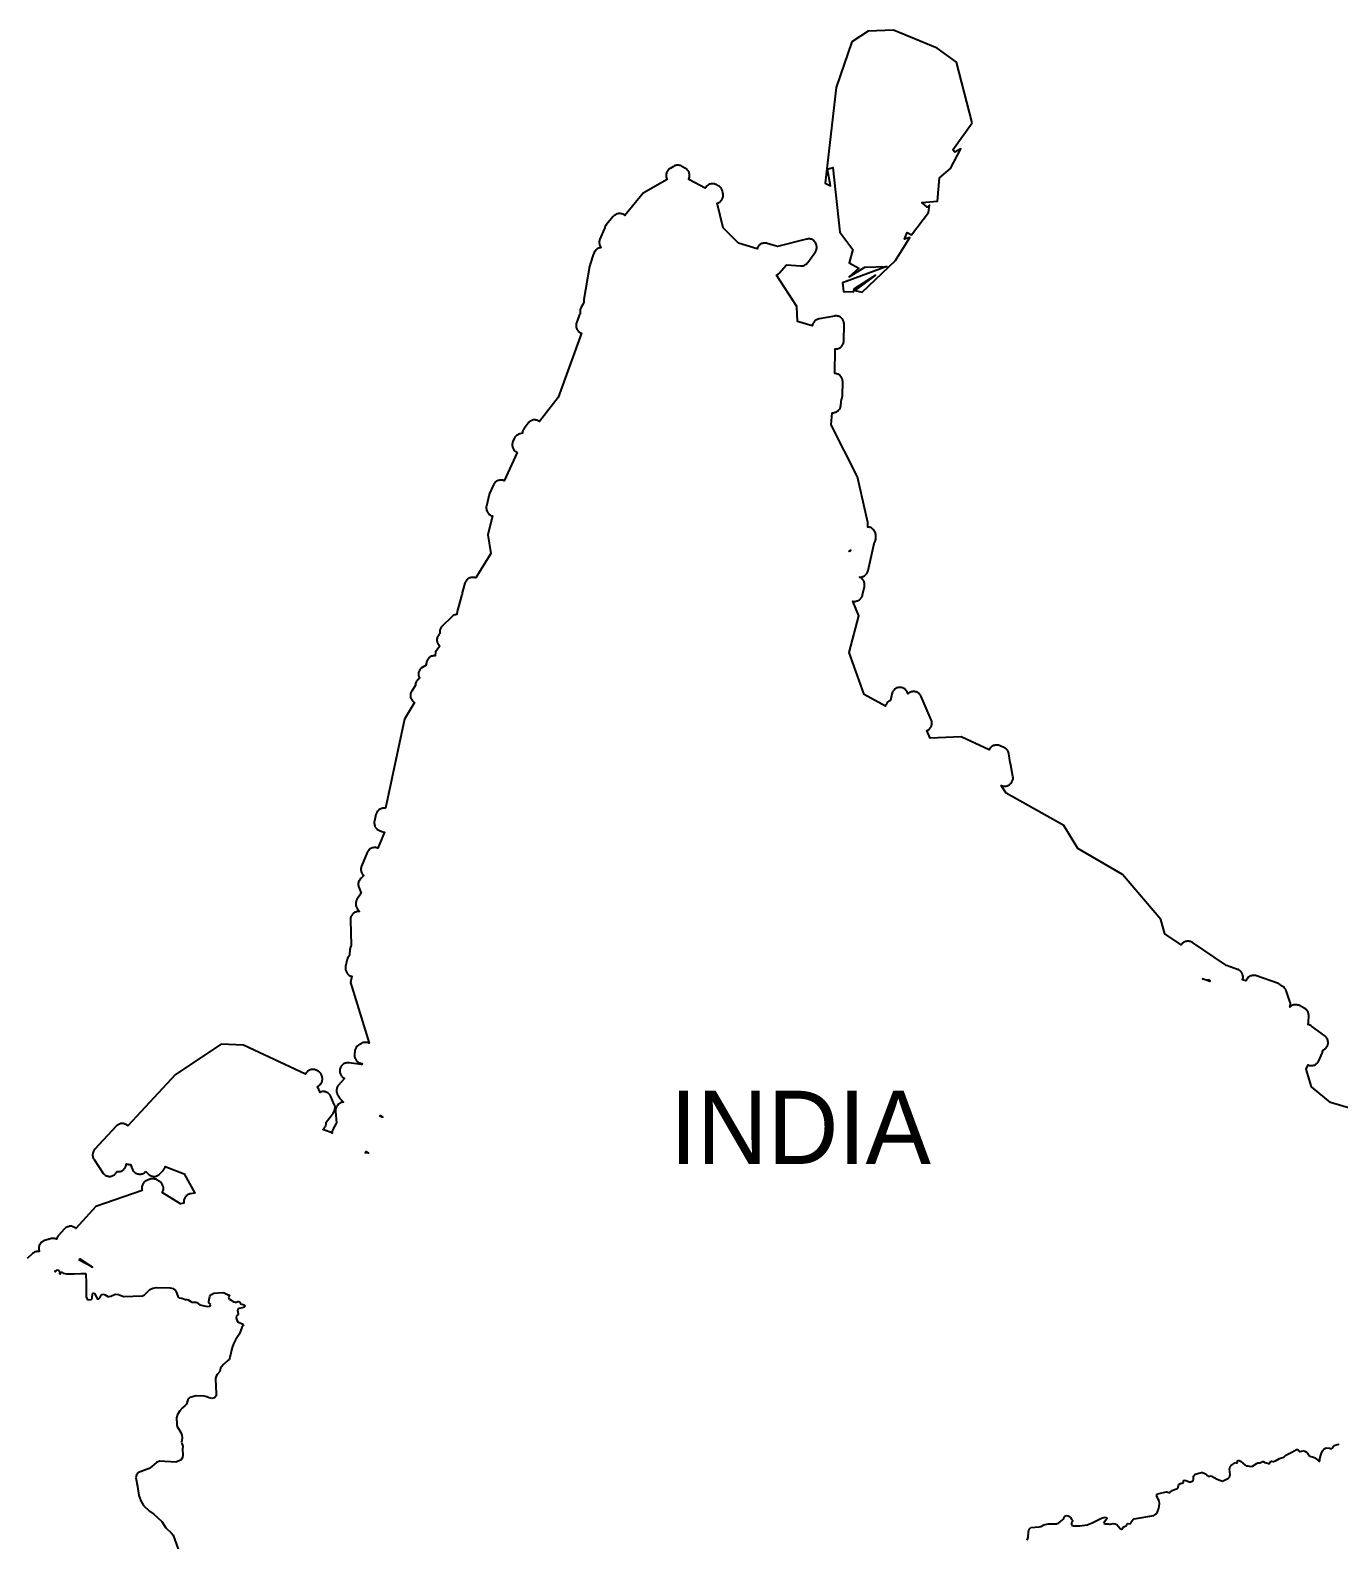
# Model space of a CAD drawing. Header units: metres. Extents: x 0 to 1325, y -1 to 773.
# Drawn here: x 912.4 to 983.9, y 282 to 364.5 of the extents above; entities that cross this region are included whole.
import ezdxf
from ezdxf.enums import TextEntityAlignment as Align

# ---------------------------------------------------------------- set-up
doc = ezdxf.new("R2010")
doc.units = ezdxf.units.M

msp = doc.modelspace()

# ---------------------------------------------------------------- linework, layer by layer
at = {"layer": 'CUT'}
for points in [[(963.87, 359.398), (963.02, 362.718), (961.96, 363.468), (959.57, 364.458), (958.19, 364.408), (957.3, 363.818), (956.44, 361.318), (955.83, 356.098), (956.13, 355.948), (955.96, 356.858), (956.25, 356.958), (956.63, 353.428), (957.34, 352.468), (957.14, 351.748), (957.67, 351.448), (957.14, 350.988), (958, 351.518), (959.21, 351.548), (956.79, 350.658), (956.84, 350.178), (957.39, 350.158), (957.42, 350.318), (958.58, 351.068), (957.45, 350.238), (957.85, 350.138), (959.68, 351.868), (960.47, 353.138), (960.17, 353.048), (960.31, 353.408), (960.55, 353.278), (961.48, 354.498), (961.54, 354.888), (961.41, 354.788), (961.12, 355.048), (961.97, 355.118), (962.08, 356.398), (962.69, 356.908), (963.25, 357.978), (962.93, 357.798), (962.82, 357.918), (963.87, 359.398)], [(957.17, 335.948), (957.14, 335.988), (957.23, 336.048), (957.17, 335.948)], [(976.73, 312.558), (976.77, 312.558), (976.82, 312.558), (976.83, 312.558), (976.86, 312.478), (976.45, 312.628), (976.68, 312.568), (976.73, 312.558)], [(931.52, 305.128), (931.52, 305.148), (931.67, 305.068), (931.51, 305.098), (931.52, 305.128)], [(930.71, 303.128), (930.74, 303.158), (930.75, 303.178), (930.88, 303.088), (930.69, 303.108), (930.71, 303.128)], [(915.08, 297.268), (915.1, 297.308), (915.11, 297.318), (915.8, 296.858), (915.06, 297.248), (915.08, 297.268)]]:
    msp.add_lwpolyline(points, close=True, dxfattribs=at)
msp.add_lwpolyline([(985.78, 305.178), (983.45, 305.868), (982.41, 306.728), (982.13, 307.678), (982.23, 307.918), (982.26, 307.898), (982.31, 307.888), (982.35, 307.878), (982.39, 307.878), (982.44, 307.878), (982.48, 307.888), (982.52, 307.898), (982.57, 307.908), (982.61, 307.928), (982.64, 307.948), (982.68, 307.978), (982.71, 308.008), (982.74, 308.038), (982.77, 308.068), (982.79, 308.108), (982.81, 308.148), (982.99, 308.558), (983.01, 308.598), (983.02, 308.638), (983.03, 308.688), (983.03, 308.728), (983.07, 308.748), (983.11, 308.768), (983.15, 308.788), (983.18, 308.818), (983.21, 308.848), (983.24, 308.888), (983.26, 308.928), (983.28, 308.958), (983.3, 308.998), (983.31, 309.048), (983.32, 309.088), (983.32, 309.128), (983.32, 309.178), (983.31, 309.218), (983.31, 309.258), (983.29, 309.308), (983.28, 309.348), (983.25, 309.378), (983.23, 309.418), (983.2, 309.448), (983.17, 309.478), (983.14, 309.508), (982.42, 310.038), (982.38, 310.068), (982.34, 310.088), (982.3, 310.098), (982.26, 310.118), (982.22, 310.128), (982.23, 310.148), (982.24, 310.198), (982.25, 310.238), (982.25, 310.288), (982.26, 310.608), (982.26, 310.648), (982.25, 310.698), (982.24, 310.738), (982.23, 310.788), (982.21, 310.828), (982.19, 310.868), (982.16, 310.898), (982.13, 310.938), (982.09, 310.968), (982.06, 310.998), (982.02, 311.018), (981.75, 311.158), (981.71, 311.178), (981.66, 311.188), (981.62, 311.198), (981.58, 311.208), (981.53, 311.208), (981.49, 311.208), (981.45, 311.198), (981.4, 311.188), (981.36, 311.168), (981.32, 311.148), (981.28, 311.128), (981.25, 311.098), (981.23, 311.078), (981.24, 311.108), (981.25, 311.158), (981.26, 311.198), (981.26, 311.248), (981.26, 311.288), (981.25, 311.338), (981.23, 311.378), (981.02, 311.978), (981.01, 312.018), (980.99, 312.058), (980.96, 312.088), (980.94, 312.128), (980.91, 312.158), (980.87, 312.188), (980.84, 312.208), (980.8, 312.228), (980.76, 312.248), (980.73, 312.258), (980.7, 312.288), (980.67, 312.318), (980.63, 312.348), (980.59, 312.368), (980.55, 312.388), (979.4, 312.788), (979.35, 312.798), (979.31, 312.808), (979.27, 312.808), (979.22, 312.808), (979.18, 312.798), (979.13, 312.788), (979.09, 312.778), (979.05, 312.758), (979.01, 312.738), (978.97, 312.718), (978.94, 312.688), (978.91, 312.648), (978.88, 312.618), (978.86, 312.578), (978.84, 312.538), (978.83, 312.508), (978.65, 312.568), (978.65, 312.578), (978.66, 312.618), (978.67, 312.668), (978.67, 312.708), (978.67, 312.748), (978.66, 312.798), (978.65, 312.838), (978.64, 312.878), (978.62, 312.918), (978.6, 312.958), (978.58, 312.988), (978.55, 313.028), (978.52, 313.058), (978.49, 313.078), (978.45, 313.108), (978.41, 313.128), (978.37, 313.138), (977.77, 313.348), (977.76, 313.358), (977.72, 313.378), (975.91, 314.598), (975.87, 314.628), (975.83, 314.648), (975.79, 314.658), (975.75, 314.668), (975.71, 314.678), (975.66, 314.678), (975.62, 314.678), (975.57, 314.668), (975.53, 314.658), (975.49, 314.648), (975.45, 314.628), (975.41, 314.598), (975.38, 314.578), (975.34, 314.548), (975.31, 314.518), (975.29, 314.478), (974.39, 315.088), (974.17, 315.858), (972.08, 318.318), (969.65, 319.748), (968.87, 320.998), (965.73, 322.768), (965.45, 323.188), (965.48, 323.178), (965.52, 323.168), (965.56, 323.158), (965.6, 323.148), (965.65, 323.148), (965.69, 323.148), (965.73, 323.158), (965.78, 323.168), (965.82, 323.178), (965.86, 323.198), (965.9, 323.218), (965.93, 323.248), (965.96, 323.278), (965.99, 323.308), (966.02, 323.338), (966.04, 323.378), (966.06, 323.418), (966.08, 323.458), (966.09, 323.498), (966.1, 323.548), (966.1, 323.588), (966.1, 323.628), (966.09, 323.678), (965.98, 324.298), (965.98, 324.308), (965.98, 324.328), (965.97, 324.348), (965.97, 324.358), (965.97, 324.378), (965.96, 324.398), (965.95, 324.438), (965.88, 324.908), (965.88, 324.948), (965.86, 324.998), (965.84, 325.038), (965.82, 325.078), (965.8, 325.108), (965.77, 325.148), (965.74, 325.178), (965.7, 325.198), (965.67, 325.228), (965.63, 325.248), (965.39, 325.358), (965.35, 325.378), (965.3, 325.388), (965.26, 325.398), (965.21, 325.398), (965.17, 325.398), (965.13, 325.388), (965.08, 325.378), (965.04, 325.368), (965, 325.348), (964.96, 325.328), (964.92, 325.298), (964.89, 325.268), (964.86, 325.238), (964.83, 325.208), (964.81, 325.168), (964.8, 325.138), (963.27, 325.848), (961.58, 325.768), (961.4, 326.188), (961.44, 326.198), (961.47, 326.228), (961.51, 326.248), (961.54, 326.278), (961.57, 326.318), (961.6, 326.348), (961.62, 326.388), (961.64, 326.428), (961.65, 326.468), (961.66, 326.518), (961.67, 326.558), (961.67, 326.608), (961.67, 326.648), (961.66, 326.688), (961.65, 326.738), (961.63, 326.778), (961.08, 328.048), (961.06, 328.088), (961.04, 328.118), (961.01, 328.158), (960.99, 328.188), (960.95, 328.218), (960.92, 328.248), (960.88, 328.268), (960.84, 328.288), (960.8, 328.298), (960.76, 328.308), (960.72, 328.318), (960.67, 328.318), (960.63, 328.318), (960.59, 328.308), (960.54, 328.298), (960.5, 328.288), (960.46, 328.268), (960.43, 328.248), (960.39, 328.218), (960.36, 328.188), (960.35, 328.218), (960.34, 328.258), (960.32, 328.298), (960.3, 328.338), (960.27, 328.378), (960.24, 328.408), (960.21, 328.438), (960.18, 328.468), (960.14, 328.488), (960.1, 328.508), (960.06, 328.528), (960.01, 328.538), (959.97, 328.548), (959.92, 328.548), (959.88, 328.548), (959.84, 328.538), (959.79, 328.528), (959.75, 328.518), (959.71, 328.498), (959.67, 328.468), (959.63, 328.448), (959.6, 328.418), (959.57, 328.378), (959.55, 328.348), (959.52, 328.308), (959.5, 328.268), (959.49, 328.228), (959.48, 328.178), (959.41, 327.828), (959.37, 327.818), (959.33, 327.798), (959.29, 327.768), (959.26, 327.748), (959.23, 327.718), (959.2, 327.678), (959.18, 327.648), (959.16, 327.608), (959.14, 327.568), (959.13, 327.528), (957.97, 328.158), (957.14, 330.448), (957.67, 332.458), (957.34, 333.258), (957.38, 333.248), (957.42, 333.248), (957.47, 333.248), (957.51, 333.258), (957.56, 333.268), (957.6, 333.278), (957.64, 333.298), (957.68, 333.318), (957.72, 333.338), (957.75, 333.368), (957.78, 333.408), (957.81, 333.438), (957.83, 333.478), (957.85, 333.518), (957.87, 333.558), (957.88, 333.598), (957.98, 334.058), (957.99, 334.108), (957.99, 334.148), (957.99, 334.198), (957.98, 334.238), (957.97, 334.288), (957.96, 334.328), (957.94, 334.368), (957.92, 334.408), (957.89, 334.438), (957.86, 334.478), (957.83, 334.508), (957.79, 334.528), (957.75, 334.558), (957.71, 334.578), (957.74, 334.578), (957.78, 334.578), (957.83, 334.588), (957.87, 334.598), (957.91, 334.608), (957.95, 334.628), (957.99, 334.648), (958.02, 334.678), (958.05, 334.708), (958.08, 334.738), (958.11, 334.768), (958.13, 334.808), (958.15, 334.848), (958.17, 334.888), (958.18, 334.928), (958.51, 336.418), (958.52, 336.438), (958.55, 336.478), (958.56, 336.518), (958.58, 336.558), (958.59, 336.598), (958.6, 336.648), (958.6, 336.688), (958.6, 336.858), (958.6, 336.898), (958.59, 336.948), (958.58, 336.988), (958.57, 337.028), (958.55, 337.068), (958.52, 337.108), (958.5, 337.148), (958.47, 337.178), (958.43, 337.208), (958.4, 337.238), (958.36, 337.258), (958.32, 337.278), (958.27, 337.288), (958.23, 337.298), (958.19, 337.308), (958.16, 337.308), (958.17, 337.558), (957.61, 340.048), (956.16, 342.898), (956.21, 343.558), (956.24, 343.558), (956.29, 343.558), (956.33, 343.568), (956.38, 343.578), (956.42, 343.588), (956.46, 343.608), (956.5, 343.638), (956.54, 343.658), (956.57, 343.688), (956.6, 343.728), (956.62, 343.758), (956.65, 343.798), (956.67, 343.838), (956.68, 343.878), (956.69, 343.928), (956.7, 343.968), (956.73, 344.298), (956.73, 344.308), (956.74, 344.318), (956.76, 344.358), (956.77, 344.398), (956.78, 344.438), (956.78, 344.488), (956.8, 345.238), (956.8, 345.278), (956.79, 345.318), (956.78, 345.368), (956.77, 345.408), (956.75, 345.448), (956.73, 345.488), (956.71, 345.518), (956.68, 345.558), (956.65, 345.588), (956.61, 345.608), (956.58, 345.638), (956.54, 345.658), (956.5, 345.668), (956.46, 345.688), (956.41, 345.698), (956.37, 345.698), (956.36, 345.698), (956.39, 347.038), (956.42, 347.038), (956.47, 347.048), (956.51, 347.048), (956.55, 347.068), (956.6, 347.078), (956.64, 347.108), (956.67, 347.128), (956.71, 347.158), (956.74, 347.188), (956.77, 347.228), (956.79, 347.268), (956.81, 347.308), (956.83, 347.348), (956.84, 347.388), (956.85, 347.438), (956.85, 347.478), (956.87, 348.388), (956.87, 348.428), (956.86, 348.478), (956.85, 348.518), (956.84, 348.558), (956.82, 348.598), (956.8, 348.638), (956.77, 348.678), (956.74, 348.708), (956.71, 348.738), (956.68, 348.768), (956.64, 348.788), (956.6, 348.808), (956.56, 348.828), (956.51, 348.838), (956.47, 348.848), (956.42, 348.848), (956.38, 348.848), (956.34, 348.838), (955.5, 348.678), (955.45, 348.668), (955.41, 348.658), (955.37, 348.638), (955.33, 348.608), (955.29, 348.588), (955.26, 348.558), (955.23, 348.518), (955.21, 348.488), (955.18, 348.448), (955.16, 348.408), (955.15, 348.368), (955.14, 348.318), (955.13, 348.298), (954.32, 348.548), (954.29, 349.358), (953.18, 351.078), (953.22, 351.098), (953.25, 351.128), (953.29, 351.148), (953.32, 351.188), (953.73, 351.628), (954.49, 351.578), (954.54, 351.578), (954.58, 351.578), (954.63, 351.588), (954.67, 351.608), (954.71, 351.618), (954.75, 351.648), (954.79, 351.668), (954.83, 351.698), (954.86, 351.728), (954.89, 351.768), (955.3, 352.348), (955.32, 352.388), (955.34, 352.428), (955.36, 352.468), (955.37, 352.508), (955.38, 352.548), (955.38, 352.598), (955.38, 352.638), (955.37, 352.678), (955.36, 352.728), (955.35, 352.768), (955.33, 352.808), (955.31, 352.848), (955.29, 352.878), (955.26, 352.918), (955.23, 352.948), (955.19, 352.968), (955.16, 352.998), (955.12, 353.018), (955.08, 353.038), (955.04, 353.048), (954.99, 353.058), (954.95, 353.058), (954.9, 353.058), (954.86, 353.048), (954.82, 353.048), (953.23, 352.638), (952.67, 352.808), (952.63, 352.818), (952.59, 352.828), (952.54, 352.828), (952.5, 352.828), (952.46, 352.818), (952.41, 352.808), (952.37, 352.798), (952.33, 352.778), (952.29, 352.758), (952.26, 352.728), (952.23, 352.698), (952.2, 352.668), (952.17, 352.638), (952.15, 352.598), (952.13, 352.558), (952.11, 352.518), (951.1, 352.828), (950.26, 353.658), (949.93, 355.008), (949.98, 355.028), (950.02, 355.048), (950.06, 355.068), (950.09, 355.088), (950.13, 355.118), (950.16, 355.148), (950.19, 355.188), (950.21, 355.218), (950.23, 355.258), (950.25, 355.308), (950.26, 355.348), (950.27, 355.388), (950.27, 355.438), (950.27, 355.478), (950.26, 355.518), (950.25, 355.568), (950.22, 355.678), (950.21, 355.718), (950.19, 355.758), (950.17, 355.798), (950.14, 355.838), (950.11, 355.868), (950.08, 355.898), (950.04, 355.928), (950.01, 355.958), (949.9, 356.018), (949.86, 356.028), (949.81, 356.048), (949.77, 356.058), (949.73, 356.068), (949.68, 356.068), (949.64, 356.068), (949.6, 356.058), (949.55, 356.048), (949.51, 356.038), (949.47, 356.018), (949.43, 355.998), (949.4, 355.968), (949.36, 355.938), (949.33, 355.908), (949.31, 355.868), (949.28, 355.828), (948.38, 356.308), (948.39, 356.338), (948.41, 356.378), (948.42, 356.418), (948.43, 356.468), (948.43, 356.508), (948.43, 356.558), (948.42, 356.598), (948.41, 356.638), (948.4, 356.688), (948.38, 356.728), (948.36, 356.758), (948.33, 356.798), (948.3, 356.828), (948.27, 356.858), (948.23, 356.888), (948.2, 356.908), (948, 357.018), (947.96, 357.038), (947.91, 357.058), (947.87, 357.068), (947.82, 357.078), (947.78, 357.078), (947.73, 357.078), (947.68, 357.068), (947.64, 357.058), (947.6, 357.038), (947.55, 357.018), (947.36, 356.908), (947.33, 356.888), (947.29, 356.858), (947.26, 356.828), (947.23, 356.788), (947.21, 356.758), (947.19, 356.718), (947.17, 356.678), (947.16, 356.638), (947.15, 356.598), (947.14, 356.548), (947.14, 356.508), (947.14, 356.458), (947.15, 356.418), (947.16, 356.378), (947.18, 356.338), (947.2, 356.298), (945.89, 355.548), (944.89, 354.338), (944.88, 354.338), (944.85, 354.368), (944.81, 354.388), (944.77, 354.408), (944.73, 354.418), (944.69, 354.428), (944.64, 354.438), (944.6, 354.438), (944.55, 354.438), (944.51, 354.428), (944.47, 354.418), (944.43, 354.408), (944.39, 354.388), (944.35, 354.358), (944.32, 354.338), (944.28, 354.308), (944.25, 354.278), (943.87, 353.818), (943.85, 353.778), (943.82, 353.738), (943.8, 353.698), (943.79, 353.658), (943.78, 353.628), (943.78, 353.618), (943.78, 353.608), (943.76, 353.578), (943.53, 353.048), (943.51, 353.008), (943.5, 352.958), (943.49, 352.918), (943.49, 352.878), (943.49, 352.828), (943.5, 352.788), (943.51, 352.738), (943.52, 352.698), (943.54, 352.658), (943.56, 352.618), (943.59, 352.588), (943.59, 352.578), (943.55, 352.568), (943.5, 352.558), (943.46, 352.548), (943.42, 352.528), (943.38, 352.508), (943.35, 352.488), (943.31, 352.458), (943.28, 352.428), (943.26, 352.388), (943.23, 352.358), (943.21, 352.318), (943.15, 352.188), (943.13, 352.128), (942.94, 351.498), (942.93, 351.438), (942.65, 349.738), (942.64, 349.698), (942.64, 349.648), (942.64, 349.608), (942.65, 349.568), (942.65, 349.558), (942.64, 349.548), (942.61, 349.518), (942.59, 349.478), (942.5, 349.318), (942.48, 349.278), (942.46, 349.238), (942.45, 349.188), (942.44, 349.138), (942.44, 349.098), (942.44, 349.048), (942.45, 349.008), (942.45, 348.998), (942.44, 348.978), (942.42, 348.948), (942.4, 348.908), (942.39, 348.868), (942.25, 348.468), (942.23, 348.428), (942.22, 348.378), (942.22, 348.338), (942.22, 348.298), (942.23, 348.248), (942.23, 348.208), (942.25, 348.168), (942.26, 348.128), (942.28, 348.088), (942.31, 348.048), (942.34, 348.018), (942.37, 347.988), (942.4, 347.958), (942.44, 347.928), (942.48, 347.908), (942.52, 347.898), (941.25, 344.388), (940.23, 343.068), (940.19, 343.088), (940.15, 343.118), (940.11, 343.128), (940.07, 343.148), (940.03, 343.148), (939.99, 343.158), (939.94, 343.158), (939.9, 343.158), (939.85, 343.148), (939.81, 343.128), (939.77, 343.118), (939.73, 343.098), (939.7, 343.068), (939.66, 343.048), (939.63, 343.018), (939.6, 342.978), (939.38, 342.688), (939.36, 342.658), (939.34, 342.618), (939.32, 342.578), (939.3, 342.528), (939.3, 342.488), (939.29, 342.448), (939.29, 342.438), (939.14, 342.398), (939.09, 342.378), (939.05, 342.358), (939.01, 342.338), (938.97, 342.318), (938.94, 342.288), (938.91, 342.248), (938.88, 342.218), (938.86, 342.178), (938.84, 342.138), (938.77, 341.978), (938.75, 341.938), (938.74, 341.898), (938.73, 341.848), (938.73, 341.808), (938.73, 341.758), (938.74, 341.718), (938.75, 341.678), (938.76, 341.638), (938.78, 341.598), (938.8, 341.558), (938.83, 341.518), (938.86, 341.488), (938.89, 341.458), (938.92, 341.428), (938.96, 341.408), (939, 341.388), (938.3, 339.838), (938.26, 339.858), (938.22, 339.868), (938.17, 339.878), (938.13, 339.878), (938.09, 339.878), (938.04, 339.868), (938, 339.858), (937.96, 339.848), (937.92, 339.828), (937.88, 339.808), (937.84, 339.778), (937.81, 339.758), (937.78, 339.718), (937.75, 339.688), (937.73, 339.648), (937.71, 339.608), (937.5, 339.138), (937.48, 339.098), (937.47, 339.058), (937.46, 339.018), (937.46, 339.008), (937.44, 338.968), (937.43, 338.918), (937.32, 338.458), (937.31, 338.418), (937.31, 338.378), (937.31, 338.328), (937.32, 338.288), (937.32, 338.248), (937.34, 338.198), (937.36, 338.158), (937.38, 338.118), (937.4, 338.088), (937.43, 338.048), (937.46, 338.018), (937.5, 337.988), (937.53, 337.968), (937.57, 337.948), (937.61, 337.928), (937.65, 337.918), (937.4, 336.878), (937.57, 335.858), (936.74, 334.528), (936.71, 334.538), (936.67, 334.548), (936.62, 334.558), (936.58, 334.558), (936.54, 334.558), (936.49, 334.548), (936.45, 334.538), (936.41, 334.528), (936.37, 334.508), (936.33, 334.478), (936.29, 334.458), (936.26, 334.428), (936.23, 334.398), (936.21, 334.358), (936.18, 334.318), (936.16, 334.278), (936.15, 334.238), (936.01, 333.778), (936, 333.738), (935.99, 333.688), (935.99, 333.648), (935.99, 333.628), (935.97, 333.588), (935.96, 333.548), (935.73, 332.688), (935.72, 332.638), (935.71, 332.598), (935.71, 332.558), (935.71, 332.538), (935.67, 332.528), (935.63, 332.518), (935.59, 332.508), (935.55, 332.488), (935.51, 332.468), (935.47, 332.438), (935.44, 332.408), (934.91, 331.898), (934.88, 331.868), (934.85, 331.838), (934.83, 331.798), (934.81, 331.758), (934.79, 331.708), (934.78, 331.668), (934.77, 331.628), (934.77, 331.578), (934.77, 331.538), (934.78, 331.498), (934.72, 331.428), (934.7, 331.388), (934.67, 331.348), (934.65, 331.308), (934.64, 331.268), (934.63, 331.228), (934.62, 331.178), (934.62, 331.138), (934.62, 331.088), (934.63, 331.048), (934.64, 331.008), (934.66, 330.968), (934.67, 330.918), (934.7, 330.888), (934.73, 330.848), (934.76, 330.818), (934.78, 330.798), (934.54, 330.498), (934.52, 330.268), (934.51, 330.268), (934.46, 330.268), (934.42, 330.268), (934.37, 330.258), (934.33, 330.248), (934.29, 330.228), (934.25, 330.208), (934.22, 330.178), (934.18, 330.158), (934.15, 330.128), (934.12, 330.088), (934.1, 330.058), (934.08, 330.018), (934.06, 329.978), (934.05, 329.938), (934.04, 329.888), (934.03, 329.848), (934.03, 329.768), (933.82, 329.638), (933.78, 329.618), (933.75, 329.588), (933.72, 329.558), (933.69, 329.518), (933.67, 329.478), (933.65, 329.438), (933.63, 329.398), (933.62, 329.358), (933.61, 329.308), (933.61, 329.268), (933.61, 329.228), (933.62, 329.178), (933.63, 329.138), (933.64, 329.098), (933.66, 329.058), (933.67, 329.048), (933.6, 328.988), (933.56, 328.958), (933.53, 328.918), (933.51, 328.888), (933.49, 328.848), (933.47, 328.808), (933.45, 328.758), (933.45, 328.718), (933.44, 328.668), (933.24, 328.338), (933.21, 328.298), (933.2, 328.258), (933.18, 328.218), (933.17, 328.178), (933.17, 328.128), (933.17, 328.088), (933.17, 328.038), (933.18, 327.998), (933.2, 327.958), (933.21, 327.918), (933.24, 327.878), (933.26, 327.838), (933.29, 327.808), (933.32, 327.768), (933.35, 327.748), (933.39, 327.718), (932.84, 326.808), (931.81, 321.938), (931.77, 321.948), (931.73, 321.948), (931.68, 321.948), (931.64, 321.938), (931.6, 321.928), (931.55, 321.918), (931.51, 321.898), (931.48, 321.878), (931.44, 321.848), (931.41, 321.818), (931.38, 321.788), (931.35, 321.758), (931.33, 321.718), (931.31, 321.678), (931.29, 321.638), (931.28, 321.598), (931.2, 321.238), (931.19, 321.198), (931.19, 321.148), (931.19, 321.108), (931.2, 321.068), (931.2, 321.028), (931.22, 320.988), (931.23, 320.948), (931.25, 320.908), (931.28, 320.868), (931.31, 320.838), (931.34, 320.808), (931.37, 320.778), (931.4, 320.758), (931.44, 320.738), (931.48, 320.718), (931.69, 320.638), (931.73, 320.628), (931.75, 320.628), (931.39, 319.758), (931.35, 319.778), (931.31, 319.788), (931.27, 319.798), (931.22, 319.798), (931.18, 319.798), (931.14, 319.788), (931.09, 319.778), (931.05, 319.768), (931.01, 319.748), (930.97, 319.728), (930.94, 319.698), (930.9, 319.668), (930.87, 319.638), (930.85, 319.598), (930.82, 319.558), (930.8, 319.518), (930.49, 318.778), (930.48, 318.738), (930.47, 318.698), (930.46, 318.658), (930.46, 318.608), (930.46, 318.568), (930.47, 318.528), (930.48, 318.478), (930.49, 318.438), (930.51, 318.398), (930.53, 318.358), (930.56, 318.328), (930.59, 318.298), (930.62, 318.268), (930.46, 318.108), (930.43, 318.078), (930.4, 318.038), (930.38, 318.008), (930.36, 317.968), (930.34, 317.928), (930.33, 317.878), (930.32, 317.838), (930.32, 317.798), (930.32, 317.748), (930.33, 317.708), (930.33, 317.668), (930.35, 317.628), (930.47, 317.298), (930.25, 316.958), (930.23, 316.928), (930.21, 316.888), (930.2, 316.838), (930.19, 316.798), (930.18, 316.758), (930.18, 316.708), (930.18, 316.668), (930.19, 316.628), (930.2, 316.578), (930.22, 316.538), (930.24, 316.498), (930.26, 316.468), (930.38, 316.298), (930.36, 316.298), (930.32, 316.298), (930.28, 316.298), (930.23, 316.288), (930.19, 316.268), (930.15, 316.258), (930.11, 316.238), (930.07, 316.208), (930.04, 316.188), (930.01, 316.148), (929.98, 316.118), (929.96, 316.078), (929.94, 316.048), (929.92, 316.008), (929.9, 315.958), (929.9, 315.918), (929.89, 315.878), (929.89, 315.828), (929.94, 314.458), (929.93, 314.438), (929.91, 314.398), (929.89, 314.358), (929.88, 314.318), (929.87, 314.278), (929.86, 314.228), (929.84, 313.908), (929.82, 313.898), (929.8, 313.858), (929.77, 313.828), (929.75, 313.788), (929.73, 313.738), (929.72, 313.698), (929.63, 313.298), (929.62, 313.258), (929.62, 313.208), (929.62, 313.168), (929.63, 313.118), (929.64, 313.078), (929.65, 313.038), (929.67, 312.998), (929.69, 312.958), (929.71, 312.928), (929.74, 312.888), (929.77, 312.858), (929.81, 312.828), (929.84, 312.808), (929.88, 312.788), (929.92, 312.768), (929.97, 312.758), (929.89, 312.428), (930.91, 309.098), (930.9, 309.108), (930.86, 309.118), (930.82, 309.138), (930.77, 309.148), (930.73, 309.148), (930.69, 309.148), (930.64, 309.138), (930.6, 309.138), (930.55, 309.118), (930.51, 309.098), (930.47, 309.078), (930.34, 308.998), (930.31, 308.978), (930.27, 308.948), (930.24, 308.918), (930.21, 308.878), (930.19, 308.838), (930.17, 308.798), (930.15, 308.758), (930.14, 308.718), (930.13, 308.668), (930.11, 308.498), (930.11, 308.458), (930.11, 308.418), (930.12, 308.368), (930.13, 308.328), (930.14, 308.288), (930.16, 308.248), (930.18, 308.208), (930.2, 308.178), (930.23, 308.138), (930.26, 308.108), (930.3, 308.088), (930.33, 308.058), (930.37, 308.038), (930.41, 308.028), (930.45, 308.008), (930.49, 307.998), (930.53, 307.998), (930.52, 307.938), (930.48, 307.948), (929.82, 308.038), (929.78, 308.038), (929.73, 308.038), (929.69, 308.028), (929.64, 308.018), (929.6, 308.008), (929.56, 307.988), (929.52, 307.968), (929.48, 307.938), (929.45, 307.918), (929.42, 307.878), (929.39, 307.848), (929.37, 307.808), (929.35, 307.768), (929.33, 307.728), (929.32, 307.678), (929.31, 307.638), (929.31, 307.598), (929.31, 307.548), (929.32, 307.508), (929.33, 307.458), (929.34, 307.418), (929.36, 307.378), (929.39, 307.338), (929.41, 307.308), (929.44, 307.268), (929.48, 307.238), (929.56, 307.178), (929.24, 306.808), (929.21, 306.768), (929.19, 306.738), (929.17, 306.698), (929.15, 306.658), (929.14, 306.618), (929.13, 306.568), (929.13, 306.528), (929.13, 306.488), (929.13, 306.438), (929.14, 306.398), (929.16, 306.358), (929.17, 306.318), (929.19, 306.278), (929.22, 306.248), (929.23, 306.238), (929.23, 306.218), (929.24, 306.208), (929.25, 306.178), (929.28, 306.138), (929.3, 306.098), (929.33, 306.068), (929.52, 305.878), (929.48, 305.878), (929.43, 305.868), (929.39, 305.858), (929.35, 305.838), (929.31, 305.818), (929.28, 305.798), (929.24, 305.778), (929.21, 305.748), (929.18, 305.708), (929.16, 305.678), (929.13, 305.638), (929.11, 305.598), (929.1, 305.558), (929.09, 305.518), (929.08, 305.478), (929.08, 305.438), (929.08, 305.388), (929.13, 304.738), (929.11, 304.708), (928.96, 304.458), (928.94, 304.418), (928.93, 304.378), (928.91, 304.338), (928.9, 304.298), (928.9, 304.248), (928.9, 304.208), (928.9, 304.188), (928.86, 304.208), (928.82, 304.238), (928.78, 304.248), (928.39, 304.388), (928.42, 304.408), (928.45, 304.438), (928.48, 304.478), (928.5, 304.508), (928.52, 304.548), (928.54, 304.588), (928.55, 304.628), (928.56, 304.668), (928.57, 304.718), (928.57, 304.758), (928.57, 304.788), (928.57, 304.798), (928.96, 305.308), (928.98, 305.348), (929, 305.378), (929.02, 305.418), (929.03, 305.458), (929.04, 305.508), (929.05, 305.548), (929.05, 305.588), (929.05, 305.638), (929.04, 305.678), (929.03, 305.718), (929.01, 305.758), (928.82, 306.188), (928.8, 306.228), (928.78, 306.268), (928.75, 306.298), (928.72, 306.338), (928.69, 306.358), (928.65, 306.388), (928.61, 306.408), (928.57, 306.428), (928.53, 306.438), (928.49, 306.448), (928.45, 306.458), (928.4, 306.458), (928.36, 306.458), (928.31, 306.448), (928.27, 306.438), (928.23, 306.418), (928.09, 306.738), (928.12, 306.748), (928.16, 306.768), (928.19, 306.798), (928.23, 306.828), (928.26, 306.858), (928.28, 306.898), (928.31, 306.928), (928.32, 306.968), (928.34, 307.018), (928.35, 307.058), (928.36, 307.098), (928.36, 307.148), (928.36, 307.188), (928.35, 307.228), (928.34, 307.278), (928.33, 307.318), (928.31, 307.368), (928.29, 307.408), (928.27, 307.448), (928.24, 307.478), (928.21, 307.518), (928.17, 307.548), (928.14, 307.578), (928.1, 307.598), (928.06, 307.618), (928.01, 307.638), (927.97, 307.648), (927.92, 307.658), (927.88, 307.668), (927.84, 307.668), (927.79, 307.668), (927.75, 307.658), (927.71, 307.648), (927.66, 307.628), (927.62, 307.618), (927.59, 307.588), (927.55, 307.568), (927.52, 307.538), (927.49, 307.498), (927.46, 307.468), (927.44, 307.428), (927.43, 307.408), (924.05, 308.998), (922.83, 309.058), (920.34, 307.398), (917.73, 304.588), (917.72, 304.598), (917.68, 304.618), (917.65, 304.648), (917.61, 304.668), (917.57, 304.678), (917.53, 304.698), (917.48, 304.708), (917.44, 304.708), (917.4, 304.708), (917.35, 304.708), (917.31, 304.698), (917.27, 304.678), (917.23, 304.668), (917.19, 304.648), (917.16, 304.618), (917.12, 304.598), (917.09, 304.568), (915.92, 303.308), (915.89, 303.268), (915.87, 303.238), (915.85, 303.198), (915.83, 303.158), (915.82, 303.118), (915.81, 303.078), (915.8, 303.038), (915.8, 302.988), (915.8, 302.948), (915.81, 302.908), (915.82, 302.868), (915.84, 302.828), (915.85, 302.788), (915.88, 302.748), (916.36, 302.028), (916.38, 301.988), (916.41, 301.958), (916.45, 301.928), (916.48, 301.898), (916.52, 301.878), (916.56, 301.858), (916.6, 301.848), (916.65, 301.838), (916.69, 301.828), (916.74, 301.828), (916.78, 301.828), (916.82, 301.838), (916.87, 301.848), (916.91, 301.868), (916.95, 301.888), (916.99, 301.908), (917.02, 301.938), (917.05, 301.968), (917.08, 301.998), (917.11, 302.038), (917.13, 302.078), (917.14, 302.088), (917.19, 302.088), (917.23, 302.088), (917.27, 302.098), (917.31, 302.098), (917.36, 302.118), (917.39, 302.128), (917.43, 302.148), (917.47, 302.178), (917.5, 302.208), (917.53, 302.238), (917.56, 302.268), (917.58, 302.298), (917.6, 302.338), (917.62, 302.378), (917.63, 302.418), (917.64, 302.458), (917.65, 302.508), (917.7, 302.488), (917.74, 302.488), (917.78, 302.478), (917.83, 302.478), (917.87, 302.478), (917.96, 302.238), (917.98, 302.198), (918, 302.158), (918.03, 302.118), (918.06, 302.088), (918.09, 302.058), (918.13, 302.028), (918.16, 301.998), (918.21, 301.988), (918.25, 301.968), (918.29, 301.958), (918.34, 301.948), (918.38, 301.948), (918.43, 301.948), (918.47, 301.958), (918.51, 301.968), (918.56, 301.988), (918.6, 302.008), (918.63, 302.028), (918.67, 302.058), (918.7, 302.088), (918.71, 302.098), (918.82, 301.978), (918.85, 301.948), (918.89, 301.918), (918.92, 301.898), (918.96, 301.878), (919, 301.858), (919.05, 301.838), (919.09, 301.838), (919.13, 301.828), (919.18, 301.828), (919.22, 301.828), (919.27, 301.838), (919.31, 301.858), (919.35, 301.868), (919.39, 301.888), (919.43, 301.918), (919.46, 301.948), (919.5, 301.978), (919.67, 302.168), (919.69, 302.198), (919.72, 302.238), (919.74, 302.278), (919.76, 302.318), (919.77, 302.368), (920.8, 301.968), (921.39, 300.918), (921.15, 300.878), (921.11, 300.868), (921.07, 300.858), (921.03, 300.838), (920.99, 300.818), (920.95, 300.788), (920.92, 300.758), (920.89, 300.728), (920.86, 300.698), (920.84, 300.658), (920.82, 300.618), (920.8, 300.578), (920.79, 300.528), (920.78, 300.488), (920.78, 300.448), (920.78, 300.398), (920.79, 300.358), (920.6, 300.328), (919.61, 300.938), (919.63, 300.978), (919.64, 301.018), (919.66, 301.058), (919.67, 301.108), (919.67, 301.148), (919.67, 301.188), (919.67, 301.238), (919.66, 301.278), (919.64, 301.318), (919.63, 301.358), (919.61, 301.398), (919.58, 301.438), (919.56, 301.468), (919.53, 301.498), (919.49, 301.528), (919.46, 301.548), (919.33, 301.628), (919.29, 301.648), (919.25, 301.668), (919.21, 301.678), (919.16, 301.688), (919.12, 301.698), (919.08, 301.698), (919.03, 301.698), (918.99, 301.688), (918.95, 301.678), (918.8, 301.628), (918.76, 301.608), (918.72, 301.588), (918.68, 301.568), (918.65, 301.538), (918.61, 301.508), (918.59, 301.478), (918.56, 301.438), (918.54, 301.398), (918.52, 301.358), (918.51, 301.318), (918.5, 301.278), (918.49, 301.238), (918.49, 301.188), (918.49, 301.148), (918.5, 301.108), (918.51, 301.058), (918.51, 301.048), (915.97, 300.188), (914.89, 298.978), (914.88, 298.988), (914.85, 299.018), (914.81, 299.038), (914.77, 299.058), (914.73, 299.078), (914.69, 299.088), (914.65, 299.098), (914.6, 299.098), (914.56, 299.098), (914.52, 299.088), (914.47, 299.078), (914.43, 299.068), (914.39, 299.048), (914.35, 299.028), (914.32, 299.008), (914.28, 298.978), (914.25, 298.948), (913.93, 298.588), (913.91, 298.558), (913.88, 298.518), (913.86, 298.478), (913.85, 298.448), (913.83, 298.398), (913.8, 298.408), (913.76, 298.418), (913.71, 298.428), (913.67, 298.438), (913.63, 298.438), (913.58, 298.438), (913.54, 298.428), (913.5, 298.418), (913.18, 298.318), (913.13, 298.298), (913.1, 298.288), (913.06, 298.258), (913.02, 298.238), (912.99, 298.208), (912.96, 298.168), (912.94, 298.138), (912.91, 298.098), (912.89, 298.058), (912.88, 298.018), (912.87, 297.978), (912.86, 297.938), (912.86, 297.888), (912.86, 297.848), (912.87, 297.808), (912.88, 297.758), (912.89, 297.728), (912.84, 297.728), (912.8, 297.728), (912.76, 297.718), (912.71, 297.708), (912.67, 297.698), (912.63, 297.678), (912.59, 297.658), (912.55, 297.638), (912.52, 297.608), (912.23, 297.338)], dxfattribs=at)
at = {"layer": 'SCORE'}
for points in [[(913.71, 296.688), (913.72, 296.658)], [(913.72, 296.658), (913.75, 296.628)], [(913.75, 296.628), (913.79, 296.618)], [(913.79, 296.618), (913.8, 296.638)], [(913.8, 296.638), (913.81, 296.668)], [(913.81, 296.668), (913.83, 296.708)], [(913.83, 296.708), (913.88, 296.728)], [(913.88, 296.728), (913.93, 296.708)], [(913.93, 296.708), (913.98, 296.658)], [(913.98, 296.658), (914.01, 296.608)], [(914.01, 296.578), (913.99, 296.538)], [(913.99, 296.538), (913.99, 296.508)], [(913.99, 296.508), (914.04, 296.498)], [(914.01, 296.608), (914.01, 296.578)], [(914.04, 296.498), (914.06, 296.518)], [(914.06, 296.518), (914.07, 296.548)], [(914.07, 296.548), (914.08, 296.588)], [(914.08, 296.588), (914.08, 296.618)], [(914.08, 296.618), (914.2, 296.538)], [(914.2, 296.538), (914.37, 296.508)], [(914.37, 296.508), (914.79, 296.508)], [(914.79, 296.508), (915.16, 296.518)], [(915.16, 296.518), (915.44, 296.518)], [(915.44, 296.518), (915.45, 295.978)], [(915.45, 295.978), (915.45, 295.568)], [(915.45, 295.568), (915.45, 295.248)], [(915.77, 295.178), (915.79, 295.408)], [(915.79, 295.408), (915.86, 295.458)], [(915.86, 295.458), (915.9, 295.428)], [(915.9, 295.428), (916.02, 295.218)], [(916.2, 295.198), (916.27, 295.328)], [(916.27, 295.328), (916.32, 295.378)], [(916.32, 295.378), (916.39, 295.388)], [(916.39, 295.388), (916.49, 295.348)], [(916.49, 295.348), (916.64, 295.268)], [(916.8, 295.278), (917, 295.378)], [(917, 295.378), (917.07, 295.388)], [(917.07, 295.388), (917.22, 295.368)], [(917.22, 295.368), (917.49, 295.268)], [(918.53, 295.298), (918.64, 295.348)], [(918.64, 295.348), (918.93, 295.648)], [(918.93, 295.648), (919.09, 295.718)], [(919.09, 295.718), (919.29, 295.748)], [(919.29, 295.748), (920.04, 295.738)], [(920.04, 295.738), (920.2, 295.698)], [(920.2, 295.698), (920.33, 295.588)], [(920.33, 295.588), (920.37, 295.518)], [(920.37, 295.518), (920.46, 295.278)], [(922.2, 295.258), (922.23, 295.318)], [(922.23, 295.318), (922.29, 295.378)], [(922.29, 295.378), (922.43, 295.438)], [(922.43, 295.438), (922.92, 295.478)], [(922.92, 295.478), (923, 295.458)], [(923, 295.458), (923.13, 295.388)], [(923.13, 295.388), (923.21, 295.358)], [(923.21, 295.358), (923.27, 295.348)], [(923.3, 295.318), (923.25, 295.258)], [(923.27, 295.348), (923.3, 295.318)], [(915.45, 295.248), (915.53, 295.088)], [(915.53, 295.088), (915.72, 295.098)], [(915.72, 295.098), (915.77, 295.178)], [(916.02, 295.218), (916.03, 295.188)], [(916.03, 295.188), (916.04, 295.158)], [(916.04, 295.158), (916.05, 295.138)], [(916.05, 295.138), (916.11, 295.128)], [(916.11, 295.128), (916.14, 295.138)], [(916.14, 295.138), (916.17, 295.168)], [(916.17, 295.168), (916.2, 295.198)], [(916.64, 295.268), (916.71, 295.258)], [(916.71, 295.258), (916.8, 295.278)], [(917.49, 295.268), (918.53, 295.298)], [(920.46, 295.278), (920.5, 295.218)], [(920.5, 295.218), (920.54, 295.188)], [(920.54, 295.188), (920.67, 295.178)], [(920.67, 295.178), (920.88, 295.108)], [(920.88, 295.108), (920.96, 295.108)], [(920.96, 295.108), (921.03, 295.088)], [(921.03, 295.088), (921.17, 294.998)], [(921.17, 294.998), (921.24, 294.958)], [(921.24, 294.958), (921.44, 294.948)], [(921.44, 294.948), (921.5, 294.928)], [(921.5, 294.928), (921.67, 294.808)], [(921.67, 294.808), (922.06, 294.718)], [(922.06, 294.718), (922.21, 294.728)], [(922.15, 294.968), (922.18, 295.108)], [(922.15, 294.928), (922.15, 294.968)], [(922.17, 294.898), (922.15, 294.928)], [(922.23, 294.858), (922.17, 294.898)], [(922.18, 295.108), (922.2, 295.258)], [(922.21, 294.728), (922.26, 294.818)], [(922.26, 294.818), (922.23, 294.858)], [(923.25, 295.258), (923.23, 295.188)], [(923.23, 295.188), (923.29, 295.118)], [(923.29, 295.118), (923.52, 294.968)], [(923.52, 294.968), (923.59, 294.948)], [(923.59, 294.948), (923.66, 294.948)], [(923.66, 294.948), (923.74, 294.988)], [(923.73, 294.538), (923.72, 294.508)], [(923.72, 294.508), (923.72, 294.478)], [(923.74, 294.568), (923.73, 294.538)], [(923.74, 294.988), (923.81, 294.988)], [(923.82, 294.608), (923.74, 294.568)], [(923.81, 294.988), (923.85, 294.958)], [(923.97, 294.638), (923.82, 294.608)], [(923.85, 294.958), (923.87, 294.918)], [(923.87, 294.918), (923.91, 294.868)], [(923.91, 294.868), (924.09, 294.808)], [(924.1, 294.678), (923.97, 294.638)], [(924.09, 294.808), (924.12, 294.778)], [(924.12, 294.778), (924.1, 294.678)], [(923.66, 294.208), (923.65, 294.098)], [(923.65, 294.098), (923.68, 293.978)], [(923.74, 294.268), (923.66, 294.208)], [(923.68, 293.978), (923.74, 293.878)], [(923.72, 294.478), (923.73, 294.448)], [(923.73, 294.448), (923.74, 294.368)], [(923.74, 294.368), (923.75, 294.338)], [(923.75, 294.288), (923.74, 294.268)], [(923.74, 293.878), (923.98, 293.768)], [(923.75, 294.338), (923.75, 294.318)], [(923.75, 294.318), (923.75, 294.288)], [(924.03, 293.678), (923.96, 293.568)], [(923.98, 293.768), (924.05, 293.718)], [(924.05, 293.718), (924.03, 293.678)], [(923.61, 292.888), (923.51, 292.678)], [(923.83, 293.228), (923.61, 292.888)], [(923.96, 293.568), (923.83, 293.228)], [(923.43, 292.468), (923.3, 291.928)], [(923.51, 292.678), (923.43, 292.468)], [(922.78, 291.258), (922.75, 291.158)], [(922.8, 291.348), (922.78, 291.258)], [(922.84, 291.428), (922.8, 291.348)], [(922.97, 291.558), (922.84, 291.428)], [(923.2, 291.758), (922.97, 291.558)], [(923.26, 291.828), (923.2, 291.758)], [(923.3, 291.928), (923.26, 291.828)], [(922.55, 290.918), (922.52, 290.778)], [(922.52, 290.778), (922.54, 290.328)], [(922.61, 290.998), (922.55, 290.918)], [(922.75, 291.158), (922.61, 290.998)], [(921, 289.608), (920.93, 289.388)], [(921.06, 289.698), (921, 289.608)], [(921.11, 289.738), (921.06, 289.698)], [(921.26, 289.788), (921.11, 289.738)], [(921.46, 289.828), (921.26, 289.788)], [(921.9, 289.818), (921.46, 289.828)], [(922.04, 289.788), (921.9, 289.818)], [(922.18, 289.728), (922.04, 289.788)], [(922.32, 289.688), (922.18, 289.728)], [(922.47, 289.718), (922.32, 289.688)], [(922.55, 289.828), (922.47, 289.718)], [(922.54, 290.328), (922.56, 289.988)], [(922.56, 289.988), (922.55, 289.828)], [(920.45, 288.818), (920.38, 288.628)], [(920.56, 289.008), (920.45, 288.818)], [(920.71, 289.178), (920.56, 289.008)], [(920.86, 289.308), (920.71, 289.178)], [(920.93, 289.388), (920.86, 289.308)], [(920.38, 288.628), (920.38, 288.568)], [(920.38, 288.568), (920.41, 288.358)], [(920.41, 288.358), (920.41, 288.218)], [(920.41, 288.218), (920.43, 288.158)], [(920.43, 288.158), (920.62, 287.838)], [(920.62, 287.838), (920.68, 287.688)], [(920.67, 287.388), (920.66, 287.308)], [(920.66, 287.308), (920.68, 287.228)], [(920.7, 287.548), (920.67, 287.388)], [(920.68, 287.688), (920.7, 287.548)], [(920.68, 287.228), (920.72, 287.148)], [(920.72, 287.148), (920.73, 287.078)], [(920.73, 287.078), (920.72, 286.928)], [(983.58, 287.038), (983.61, 287.088)], [(983.61, 287.088), (983.66, 287.118)], [(983.66, 287.118), (983.81, 287.178)], [(983.81, 287.178), (983.86, 287.188)], [(983.86, 287.188), (983.91, 287.158)], [(919.46, 286.258), (919.3, 286.198)], [(920.35, 286.218), (919.46, 286.258)], [(920.48, 286.258), (920.35, 286.218)], [(920.62, 286.328), (920.48, 286.258)], [(920.72, 286.458), (920.62, 286.328)], [(920.72, 286.928), (920.74, 286.598)], [(920.74, 286.598), (920.72, 286.458)], [(978.36, 286.258), (978.37, 286.288)], [(978.36, 286.228), (978.36, 286.258)], [(978.37, 286.288), (978.4, 286.318)], [(978.4, 286.318), (978.46, 286.308)], [(978.46, 286.308), (978.54, 286.258)], [(978.54, 286.258), (978.79, 286.048)], [(979.71, 286.238), (979.75, 286.248)], [(979.75, 286.248), (979.77, 286.238)], [(980.17, 286.228), (980.19, 286.258)], [(980.19, 286.258), (980.22, 286.258)], [(980.22, 286.258), (980.3, 286.248)], [(980.3, 286.248), (980.33, 286.248)], [(980.33, 286.248), (980.44, 286.288)], [(980.44, 286.288), (980.67, 286.408)], [(980.67, 286.408), (980.78, 286.448)], [(980.78, 286.448), (980.85, 286.468)], [(980.85, 286.468), (980.91, 286.498)], [(980.91, 286.498), (980.96, 286.538)], [(980.96, 286.538), (981.01, 286.598)], [(981.01, 286.598), (981.08, 286.638)], [(981.08, 286.638), (981.33, 286.748)], [(981.33, 286.748), (981.59, 286.898)], [(981.59, 286.898), (981.65, 286.908)], [(981.65, 286.908), (981.69, 286.878)], [(981.69, 286.878), (981.72, 286.838)], [(981.72, 286.838), (981.74, 286.798)], [(981.74, 286.798), (981.8, 286.788)], [(981.8, 286.788), (981.93, 286.838)], [(981.93, 286.838), (981.96, 286.848)], [(981.96, 286.848), (982.05, 286.818)], [(982.05, 286.818), (982.14, 286.758)], [(982.14, 286.758), (982.21, 286.688)], [(982.21, 286.688), (982.25, 286.598)], [(982.25, 286.598), (982.37, 286.528)], [(982.37, 286.528), (982.47, 286.498)], [(982.47, 286.498), (982.61, 286.448)], [(982.61, 286.448), (982.65, 286.418)], [(982.65, 286.418), (982.77, 286.298)], [(982.77, 286.298), (982.82, 286.258)], [(982.82, 286.258), (982.86, 286.258)], [(982.86, 286.258), (982.87, 286.328)], [(982.87, 286.398), (982.92, 286.598)], [(982.87, 286.328), (982.87, 286.398)], [(982.92, 286.598), (982.95, 286.708)], [(982.95, 286.708), (983.01, 286.838)], [(983.01, 286.838), (983.1, 286.948)], [(983.1, 286.948), (983.21, 286.988)], [(983.21, 286.988), (983.4, 286.968)], [(983.4, 286.968), (983.51, 286.938)], [(983.51, 286.938), (983.55, 286.978)], [(983.55, 286.978), (983.58, 287.038)], [(918.2, 285.518), (918.17, 285.358)], [(918.31, 285.648), (918.2, 285.518)], [(918.89, 285.868), (918.31, 285.648)], [(919.04, 285.968), (918.89, 285.868)], [(919.3, 286.198), (919.04, 285.968)], [(975.96, 285.448), (976.06, 285.548)], [(975.96, 285.308), (975.96, 285.448)], [(976.06, 285.548), (976.4, 285.638)], [(976.4, 285.638), (976.46, 285.638)], [(976.46, 285.638), (976.59, 285.598)], [(976.59, 285.598), (976.65, 285.558)], [(976.65, 285.558), (976.66, 285.548)], [(976.66, 285.548), (976.71, 285.488)], [(976.71, 285.488), (976.77, 285.438)], [(976.77, 285.438), (976.83, 285.438)], [(976.83, 285.438), (976.9, 285.458)], [(976.9, 285.458), (976.97, 285.438)], [(976.97, 285.438), (977.1, 285.368)], [(977.93, 285.828), (977.97, 285.968)], [(977.96, 285.538), (977.93, 285.828)], [(977.93, 285.398), (977.96, 285.538)], [(977.97, 285.968), (978.02, 286.028)], [(978.02, 286.028), (978.22, 286.178)], [(978.22, 286.178), (978.25, 286.188)], [(978.25, 286.188), (978.29, 286.178)], [(978.29, 286.178), (978.33, 286.168)], [(978.33, 286.168), (978.36, 286.188)], [(978.36, 286.188), (978.36, 286.228)], [(978.79, 286.048), (978.85, 286.018)], [(978.85, 286.018), (978.94, 286.008)], [(978.94, 286.008), (979.07, 285.968)], [(979.07, 285.968), (979.18, 285.998)], [(979.18, 285.998), (979.44, 286.148)], [(979.44, 286.148), (979.45, 286.168)], [(979.45, 286.168), (979.48, 286.178)], [(979.48, 286.178), (979.56, 286.178)], [(979.56, 286.178), (979.57, 286.178)], [(979.57, 286.178), (979.59, 286.178)], [(979.59, 286.178), (979.65, 286.188)], [(979.65, 286.188), (979.67, 286.208)], [(979.67, 286.208), (979.69, 286.228)], [(979.69, 286.228), (979.71, 286.238)], [(979.77, 286.238), (979.86, 286.188)], [(979.86, 286.188), (980, 286.148)], [(980, 286.148), (980.07, 286.128)], [(980.07, 286.128), (980.14, 286.148)], [(980.14, 286.148), (980.16, 286.168)], [(980.16, 286.168), (980.17, 286.228)], [(918.17, 285.358), (918.25, 284.888)], [(918.25, 284.888), (918.33, 284.398)], [(974.02, 284.488), (974.47, 284.598)], [(974.47, 284.598), (974.51, 284.598)], [(974.51, 284.598), (974.56, 284.568)], [(974.68, 284.558), (974.71, 284.618)], [(974.71, 284.618), (974.72, 284.618)], [(974.72, 284.618), (974.8, 284.668)], [(974.8, 284.668), (974.98, 284.728)], [(974.98, 284.728), (975.07, 284.778)], [(975.07, 284.778), (975.12, 284.848)], [(975.12, 284.848), (975.14, 284.928)], [(975.14, 284.928), (975.17, 284.998)], [(975.17, 284.998), (975.26, 285.048)], [(975.26, 285.048), (975.3, 285.058)], [(975.3, 285.058), (975.35, 285.068)], [(975.35, 285.068), (975.41, 285.098)], [(975.41, 285.158), (975.42, 285.208)], [(975.41, 285.098), (975.41, 285.158)], [(975.42, 285.208), (975.51, 285.218)], [(975.51, 285.218), (975.72, 285.138)], [(975.72, 285.138), (975.8, 285.128)], [(975.8, 285.128), (975.94, 285.188)], [(975.94, 285.188), (975.96, 285.308)], [(977.1, 285.368), (977.26, 285.288)], [(977.26, 285.288), (977.55, 285.178)], [(977.55, 285.178), (977.59, 285.188)], [(977.59, 285.188), (977.88, 285.338)], [(977.88, 285.338), (977.93, 285.398)], [(918.33, 284.398), (918.43, 284.098)], [(918.43, 284.098), (918.58, 283.848)], [(918.58, 283.848), (918.91, 283.528)], [(973.95, 284.368), (973.98, 284.458)], [(973.99, 284.278), (973.95, 284.368)], [(973.98, 284.458), (974.02, 284.488)], [(974.04, 284.188), (973.99, 284.278)], [(974.08, 284.098), (974.04, 284.188)], [(974.05, 283.648), (974.09, 283.788)], [(974.1, 283.948), (974.08, 284.098)], [(974.09, 283.788), (974.1, 283.948)], [(974.56, 284.568), (974.62, 284.548)], [(974.62, 284.548), (974.68, 284.558)], [(918.91, 283.528), (919.15, 283.368)], [(919.15, 283.368), (919.58, 282.968)], [(919.58, 282.968), (919.8, 282.628)], [(968.61, 282.888), (968.79, 283.038)], [(968.79, 283.038), (968.84, 283.088)], [(968.84, 283.088), (968.88, 283.158)], [(968.88, 283.158), (968.9, 283.218)], [(968.9, 283.218), (968.94, 283.258)], [(968.94, 283.258), (969.03, 283.288)], [(969.03, 283.288), (969.11, 283.278)], [(969.11, 283.278), (969.18, 283.248)], [(969.18, 283.248), (969.24, 283.188)], [(969.24, 283.188), (969.32, 283.068)], [(969.35, 282.968), (969.3, 282.898)], [(969.32, 283.068), (969.35, 283.018)], [(969.35, 283.018), (969.35, 282.968)], [(970.43, 282.888), (970.94, 283.148)], [(970.94, 283.148), (971.11, 283.208)], [(971.19, 283.058), (971.09, 282.938)], [(971.11, 283.208), (971.13, 283.228)], [(971.13, 283.228), (971.16, 283.198)], [(971.16, 283.198), (971.18, 283.178)], [(971.18, 283.178), (971.22, 283.168)], [(971.2, 283.088), (971.19, 283.058)], [(971.22, 283.128), (971.2, 283.088)], [(971.22, 283.168), (971.22, 283.128)], [(972.55, 282.888), (972.58, 282.968)], [(972.58, 282.968), (972.65, 283.058)], [(972.65, 283.058), (972.73, 283.108)], [(972.73, 283.108), (973.79, 283.298)], [(973.79, 283.298), (973.9, 283.368)], [(973.9, 283.368), (973.99, 283.498)], [(973.99, 283.498), (974.05, 283.648)], [(919.8, 282.628), (920.12, 282.338)], [(920.12, 282.338), (920.2, 282.218)], [(920.2, 282.218), (920.47, 281.448)], [(966.92, 282.098), (966.95, 282.398)], [(966.95, 282.398), (966.99, 282.548)], [(966.99, 282.548), (967.07, 282.638)], [(967.07, 282.638), (967.53, 282.668)], [(967.53, 282.668), (967.62, 282.698)], [(967.62, 282.698), (967.79, 282.788)], [(967.79, 282.788), (968.02, 282.838)], [(968.02, 282.838), (968.47, 282.838)], [(968.47, 282.838), (968.61, 282.888)], [(969.3, 282.898), (969.29, 282.848)], [(969.29, 282.848), (969.3, 282.808)], [(969.3, 282.808), (969.31, 282.768)], [(969.31, 282.768), (969.41, 282.738)], [(969.41, 282.738), (969.76, 282.738)], [(969.76, 282.738), (970.16, 282.788)], [(970.16, 282.788), (970.43, 282.888)], [(971.09, 282.938), (971.06, 282.878)], [(971.06, 282.878), (971.13, 282.848)], [(971.13, 282.848), (971.3, 282.838)], [(971.3, 282.838), (971.38, 282.818)], [(971.38, 282.818), (971.43, 282.828)], [(971.43, 282.828), (971.58, 282.858)], [(971.58, 282.858), (971.69, 282.848)], [(971.69, 282.848), (971.77, 282.798)], [(971.77, 282.798), (971.96, 282.578)], [(971.96, 282.578), (972.03, 282.548)], [(972.03, 282.548), (972.1, 282.568)], [(972.1, 282.568), (972.11, 282.638)], [(972.11, 282.638), (972.15, 282.668)], [(972.15, 282.668), (972.19, 282.688)], [(972.19, 282.688), (972.28, 282.728)], [(972.28, 282.728), (972.31, 282.758)], [(972.31, 282.758), (972.35, 282.858)], [(972.35, 282.858), (972.39, 282.868)], [(972.39, 282.868), (972.5, 282.848)], [(972.5, 282.848), (972.55, 282.888)], [(966.87, 281.948), (966.92, 282.098)]]:
    msp.add_lwpolyline(points, dxfattribs=at)

# ---------------------------------------------------------------- texts
at = {"layer": 'ENGRAVE'}
msp.add_text('INDIA', height=4, dxfattribs=at).set_placement((954.478, 302.508), align=Align.CENTER)

doc.saveas('drawing.dxf')
